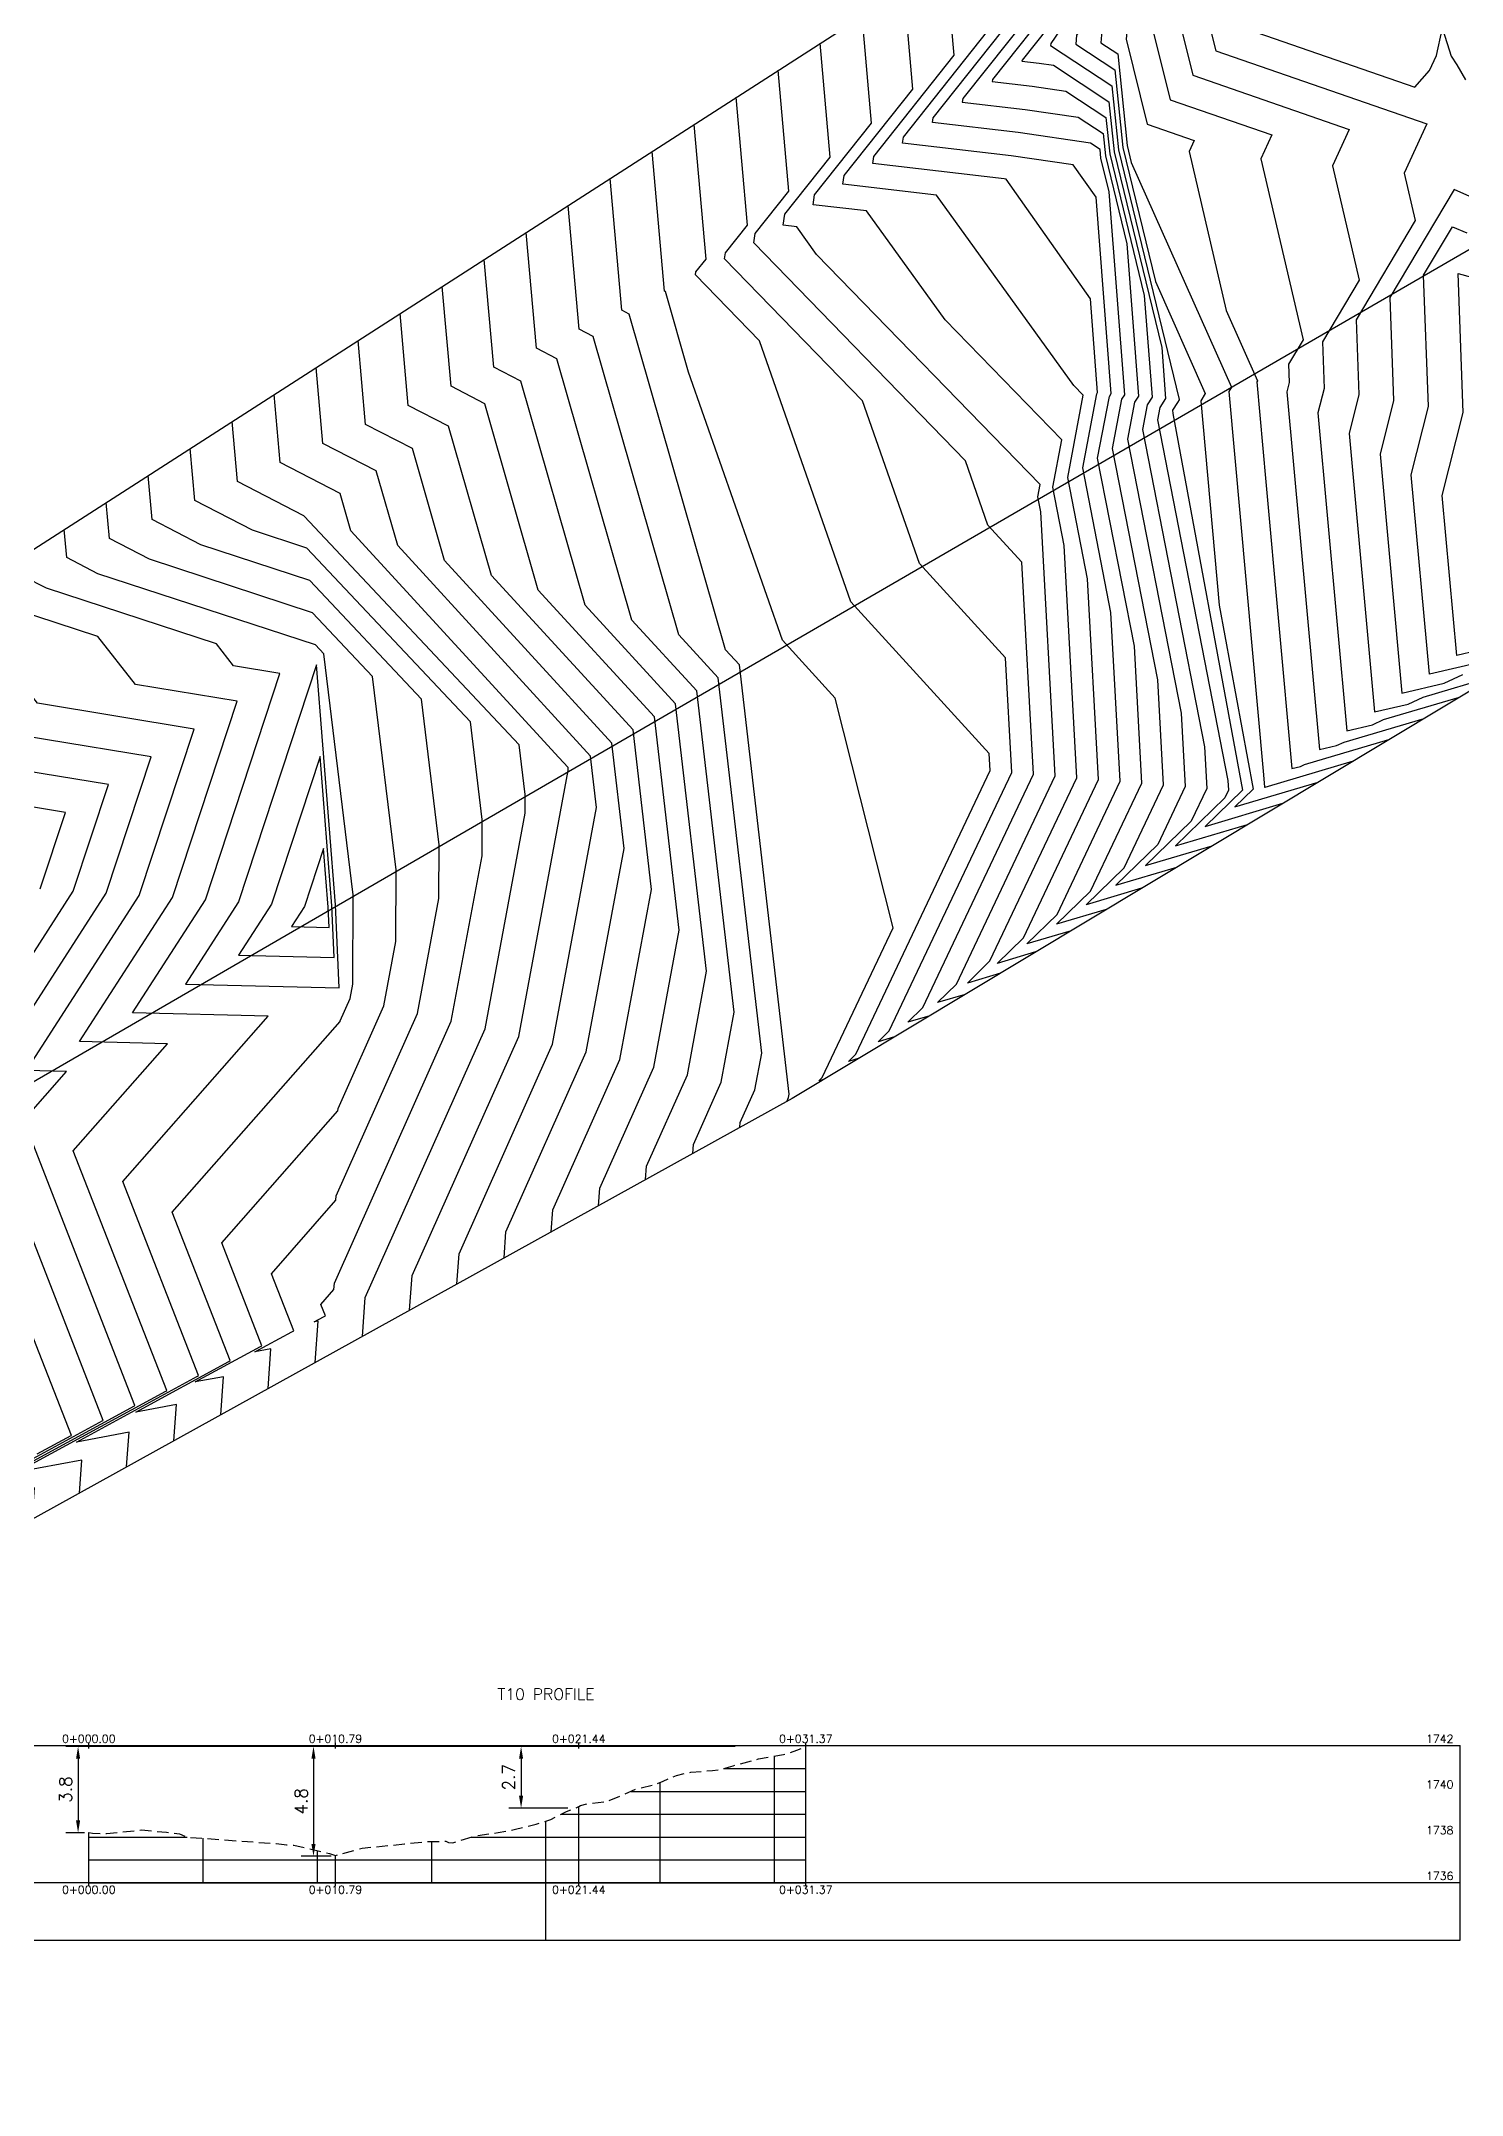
# Model space of a CAD drawing. Header units: metres. Extents: x 419533 to 423558, y 4805342 to 4807578.
# Drawn here: x 421717.9 to 421780, y 4806341.8 to 4806431.6 of the extents above; entities that cross this region are included whole.
import ezdxf

# ---------------------------------------------------------------- set-up
doc = ezdxf.new("R2010")
doc.units = ezdxf.units.M
doc.linetypes.add('DASHED', pattern=[0.75, 0.5, -0.25])
doc.linetypes.add('PHANTOM', pattern=[2.5, 1.25, -0.25, 0.25, -0.25, 0.25, -0.25])
for name, color, linetype in [('C-ROAD-PROF', 1, 'DASHED'), ('C-ROAD-PROF-GRID-GEOM', 5, 'Continuous'), ('C-ROAD-PROF-GRID-MAJR', 8, 'Continuous'), ('C-ROAD-PROF-GRID-MINR', 8, 'Continuous'), ('C-ROAD-PROF-TEXT', 11, 'Continuous'), ('C-ROAD-PROF-TICK', 7, 'Continuous'), ('C-ROAD-PROF-TITL', 11, 'Continuous'), ('C-ROAD-PROF-TTLB', 5, 'Continuous'), ('C-TINN-BNDY', 110, 'Continuous'), ('C-TOPO-MAJR', 9, 'Continuous'), ('C-TOPO-MINR', 8, 'Continuous'), ('LS', 7, 'Continuous')]:
    doc.layers.add(name, color=color, linetype=linetype)
doc.styles.get("Standard").update_dxf_attribs({"font": 'simplex.shx'})
doc.dimstyles.new('TFO75', dxfattribs={"dimscale": 3, "dimtxt": 0.18, "dimasz": 0.18, "dimexe": 0.18, "dimexo": 0.0625, "dimgap": 0.09, "dimtad": 1, "dimdec": 1, "dimzin": 0, "dimdsep": 46, "dimtxsty": 'Standard', "dimcen": 0.09, "dimse1": 1, "dimse2": 1, "dimclrd": 3, "dimclre": 3, "dimclrt": 1, "dimadec": 4, "dimazin": 0, "dimtfac": 1, "dimtdec": 1, "dimtmove": 0, "dimatfit": 3, "dimfxl": 1, "dimtolj": 1, "dimtzin": 0, "dimarcsym": 0})

# ---------------------------------------------------------------- blocks, each defined once
blk = doc.blocks.new('AN30 +0 +0')
at = {"linetype": 'PHANTOM', "flags": 128}
for points in [[(0, -11.382), (0, 11.382)], [(-11.382, 0), (11.382, 0)]]:
    blk.add_lwpolyline(points, dxfattribs=at)
at = {"flags": 128}
blk.add_lwpolyline([(-4.744, -4.744), (-4.744, 4.744), (4.744, 4.744), (4.744, -4.744)], close=True, dxfattribs=at)
at = {"layer": 'LS', "insert": (-3.273, -0.383), "char_height": 0.51577, "width": 9.13592, "attachment_point": 1}
blk.add_mtext('AN30\\PBase +0 Leg +0', dxfattribs=at)
blk = doc.blocks.new('tower_bases_layout_1')
at = {"color": 31, "lineweight": 30, "true_color": 0xffbd7a, "elevation": 1718.013}
blk.add_lwpolyline([(423449.834, 4807399.592), (423130.593, 4807500.114), (421950.92, 4806612.998), (421795.045, 4806430.988), (421305.015, 4806147.038), (421305.015, 4806147.038), (420630.083, 4805770.97), (419765.157, 4805549.54), (419617.356, 4805580.088)], dxfattribs=at)
at = {"rotation": 39.7566429}
blk.add_blockref('AN30 +0 +0', (421795.045, 4806430.992, 1838.947), dxfattribs=at)
blk = doc.blocks.new('*D48')
at = {"color": 3, "lineweight": -2, "transparency": 16777216}
for p, q in [((421748.248, 4806357.021), (421738.342, 4806357.021)), ((421738.882, 4806356.481), (421738.882, 4806354.862)), ((421740.926, 4806354.322), (421738.342, 4806354.322))]:
    blk.add_line(p, q, dxfattribs=at)
at = {"color": 3, "transparency": 16777216}
for points in [[(421738.792, 4806356.481), (421738.972, 4806356.481), (421738.882, 4806357.021)], [(421738.792, 4806354.862), (421738.972, 4806354.862), (421738.882, 4806354.322)]]:
    blk.add_solid(points, dxfattribs=at)
at = {"layer": 'Defpoints', "color": 0, "transparency": 16777216}
for p in [(421748.436, 4806357.021), (421738.882, 4806354.322), (421741.114, 4806354.322)]:
    blk.add_point(p, dxfattribs=at)
at = {"color": 1, "transparency": 16777216, "insert": (421738.342, 4806355.671), "char_height": 0.54, "attachment_point": 5, "rotation": 90}
blk.add_mtext('\\A1;2.7', dxfattribs=at)
blk = doc.blocks.new('*D49')
at = {"color": 3, "lineweight": -2, "transparency": 16777216}
for p, q in [((421748.248, 4806357.021), (421729.261, 4806357.021)), ((421729.801, 4806356.481), (421729.801, 4806352.757)), ((421730.572, 4806352.217), (421729.261, 4806352.217))]:
    blk.add_line(p, q, dxfattribs=at)
at = {"color": 3, "transparency": 16777216}
for points in [[(421729.711, 4806356.481), (421729.891, 4806356.481), (421729.801, 4806357.021)], [(421729.711, 4806352.757), (421729.891, 4806352.757), (421729.801, 4806352.217)]]:
    blk.add_solid(points, dxfattribs=at)
at = {"layer": 'Defpoints', "color": 0, "transparency": 16777216}
for p in [(421748.436, 4806357.021), (421729.801, 4806352.217), (421730.759, 4806352.217)]:
    blk.add_point(p, dxfattribs=at)
at = {"color": 1, "transparency": 16777216, "insert": (421729.261, 4806354.619), "char_height": 0.54, "attachment_point": 5, "rotation": 90}
blk.add_mtext('\\A1;4.8', dxfattribs=at)
blk = doc.blocks.new('*D50')
at = {"color": 3, "lineweight": -2, "transparency": 16777216}
for p, q in [((421748.248, 4806357.021), (421718.962, 4806357.021)), ((421719.502, 4806356.481), (421719.502, 4806353.781)), ((421719.783, 4806353.241), (421718.962, 4806353.241))]:
    blk.add_line(p, q, dxfattribs=at)
at = {"color": 3, "transparency": 16777216}
for points in [[(421719.412, 4806356.481), (421719.592, 4806356.481), (421719.502, 4806357.021)], [(421719.412, 4806353.781), (421719.592, 4806353.781), (421719.502, 4806353.241)]]:
    blk.add_solid(points, dxfattribs=at)
at = {"layer": 'Defpoints', "color": 0, "transparency": 16777216}
for p in [(421748.436, 4806357.021), (421719.502, 4806353.241), (421719.971, 4806353.241)]:
    blk.add_point(p, dxfattribs=at)
at = {"color": 1, "transparency": 16777216, "insert": (421718.962, 4806355.131), "char_height": 0.54, "attachment_point": 5, "rotation": 90}
blk.add_mtext('\\A1;3.8', dxfattribs=at)
blk = doc.blocks.new('leg_extensions_profiles_1')
at = {"layer": 'C-ROAD-PROF', "color": 1, "linetype": 'DASHED', "lineweight": -3, "flags": 128}
blk.add_lwpolyline([(421719.971, 4806353.255), (421720.133, 4806353.22), (421720.739, 4806353.206), (421722.276, 4806353.366), (421723.365, 4806353.268), (421723.945, 4806353.2), (421724.277, 4806353.051), (421728.172, 4806352.77), (421728.511, 4806352.734), (421728.614, 4806352.722), (421728.941, 4806352.698), (421730.505, 4806352.334), (421730.759, 4806352.254), (421731.412, 4806352.43), (421731.929, 4806352.568), (421733.779, 4806352.757), (421734.877, 4806352.868), (421735.291, 4806352.862), (421735.589, 4806352.871), (421735.71, 4806352.814), (421735.894, 4806352.803), (421736.867, 4806353.109), (421737.878, 4806353.251), (421738.637, 4806353.397), (421739.538, 4806353.624), (421740.178, 4806353.821), (421740.863, 4806354.173), (421741.287, 4806354.328), (421741.406, 4806354.398), (421741.483, 4806354.434), (421741.756, 4806354.511), (421742.672, 4806354.619), (421743.918, 4806355.157), (421744.743, 4806355.357), (421745.095, 4806355.499), (421745.325, 4806355.61), (421745.679, 4806355.749), (421746.311, 4806355.897), (421747.256, 4806355.963), (421747.515, 4806355.993), (421748.157, 4806356.173), (421749.196, 4806356.45), (421749.228, 4806356.46), (421749.274, 4806356.477), (421750.369, 4806356.667), (421750.944, 4806356.85), (421751.337, 4806357.03)], dxfattribs=at)
at = {"layer": 'C-ROAD-PROF-GRID-GEOM', "color": 5, "linetype": 'Continuous', "lineweight": -3}
for p, q in [((421751.337, 4806351.054), (421751.337, 4806357.03)), ((421741.406, 4806351.054), (421741.406, 4806354.398)), ((421719.971, 4806351.054), (421719.971, 4806353.255)), ((421730.759, 4806351.054), (421730.759, 4806352.254))]:
    blk.add_line(p, q, dxfattribs=at)
at = {"layer": 'C-ROAD-PROF-GRID-MAJR', "color": 8, "linetype": 'Continuous', "lineweight": -3}
for p, q in [((421743.681, 4806355.054), (421751.337, 4806355.054)), ((421739.971, 4806351.054), (421739.971, 4806353.757)), ((421719.971, 4806351.054), (421719.971, 4806353.255)), ((421719.971, 4806353.054), (421724.27, 4806353.054)), ((421736.694, 4806353.054), (421751.337, 4806353.054)), ((421719.971, 4806351.054), (421751.337, 4806351.054))]:
    blk.add_line(p, q, dxfattribs=at)
at = {"layer": 'C-ROAD-PROF-GRID-MINR', "color": 8, "linetype": 'Continuous', "lineweight": -3}
for p, q in [((421747.735, 4806356.054), (421751.337, 4806356.054)), ((421749.971, 4806351.054), (421749.971, 4806356.598)), ((421744.971, 4806351.054), (421744.971, 4806355.449)), ((421740.632, 4806354.054), (421751.337, 4806354.054)), ((421724.971, 4806351.054), (421724.971, 4806353.001)), ((421729.971, 4806351.054), (421729.971, 4806352.458)), ((421734.971, 4806351.054), (421734.971, 4806352.867)), ((421719.971, 4806352.054), (421751.337, 4806352.054))]:
    blk.add_line(p, q, dxfattribs=at)
at = {"layer": 'C-ROAD-PROF-TEXT', "color": 11, "linetype": 'Continuous', "lineweight": -3}
for p, q in [((421719.971, 4806356.929), (421719.971, 4806357.179)), ((421730.759, 4806356.929), (421730.759, 4806357.179)), ((421741.406, 4806356.929), (421741.406, 4806357.179)), ((421751.337, 4806356.929), (421751.337, 4806357.179)), ((421719.971, 4806350.929), (421719.971, 4806351.179)), ((421730.759, 4806350.929), (421730.759, 4806351.179)), ((421741.406, 4806350.929), (421741.406, 4806351.179)), ((421751.337, 4806350.929), (421751.337, 4806351.179))]:
    blk.add_line(p, q, dxfattribs=at)
at = {"layer": 'C-ROAD-PROF-TICK', "color": 7, "linetype": 'Continuous', "lineweight": -3}
blk.add_line((421739.971, 4806348.554), (421739.971, 4806351.054), dxfattribs=at)
at = {"layer": 'C-ROAD-PROF-TTLB', "color": 5, "linetype": 'Continuous', "lineweight": -3}
for p in [(421699.971, 4806357.054), (421779.971, 4806351.054)]:
    blk.add_line(p, (421779.971, 4806357.054), dxfattribs=at)
blk.add_3dface([(421699.971, 4806348.554), (421779.971, 4806348.554), (421779.971, 4806351.054), (421699.971, 4806351.054)], dxfattribs=at)
at = {"layer": 'C-TINN-BNDY', "color": 110, "linetype": 'Continuous', "lineweight": -3, "flags": 128}
for points in [[(421683.425, 4806388.824), (421712.397, 4806406.062), (421781.855, 4806450.719), (421828.567, 4806494.001), (421862.816, 4806545.203), (421884.356, 4806573.831), (421937.081, 4806642.772), (421963.05, 4806666.593), (422022.308, 4806679.621), (422070.081, 4806718.405), (422121.479, 4806758.599), (422172.398, 4806802.795), (422201.438, 4806820.081)], [(422235.258, 4806803.917), (422183.947, 4806768.389), (422107.165, 4806706.897), (422045.084, 4806663.831), (422020.725, 4806645.564), (422009.072, 4806636.707), (421999.692, 4806629.078), (421967.231, 4806595.583), (421935.551, 4806537.705), (421859.794, 4806483.771), (421831.912, 4806449.294), (421807.66, 4806419.57), (421750.74, 4806385.358), (421678.268, 4806345.243)]]:
    blk.add_lwpolyline(points, dxfattribs=at)
at = {"layer": 'C-TOPO-MAJR', "color": 9, "linetype": 'Continuous', "lineweight": -3, "flags": 128}
for points, elevation in [([(421777.676, 4806448.032), (421777.738, 4806447.336), (421775.785, 4806444.877), (421767.686, 4806433.315), (421767.634, 4806432.687), (421768.27, 4806430.104), (421775.112, 4806427.735), (421774.377, 4806426.133), (421775.543, 4806421.136), (421773.935, 4806418.437), (421774.009, 4806416.403), (421773.742, 4806415.343), (421775.01, 4806401.436), (421776.122, 4806401.695), (421776.617, 4806401.922), (421779.937, 4806402.907)], 1785), ([(421768.492, 4806442.127), (421768.689, 4806439.902), (421762.443, 4806432.039), (421762.056, 4806431.486), (421762.049, 4806431.408), (421764.726, 4806429.64), (421765.013, 4806426.847), (421767.673, 4806415.925), (421767.674, 4806415.911), (421767.593, 4806415.784), (421767.386, 4806415.454), (421767.398, 4806415.313), (421770.438, 4806398.843), (421768.806, 4806397.252), (421772.211, 4806398.263)], 1780), ([(421764.484, 4806393.619), (421762.305, 4806392.972), (421763.796, 4806394.425), (421766.036, 4806399.149), (421765.71, 4806405.136), (421764.105, 4806413.353), (421764.616, 4806416.052), (421764.699, 4806416.181), (421764.039, 4806424.763), (421763.034, 4806426.185), (421760.323, 4806426.58), (421755.571, 4806427.134), (421755.612, 4806427.395), (421759.641, 4806432.467), (421759.307, 4806436.222)], 1775), ([(421756.757, 4806388.975), (421755.803, 4806388.692), (421756.456, 4806389.328), (421761.3, 4806399.538), (421760.794, 4806408.803), (421759.307, 4806410.432), (421758.325, 4806413.236), (421749.061, 4806422.778), (421749.124, 4806423.184), (421750.593, 4806425.033), (421750.123, 4806430.317)], 1770), ([(421748.457, 4806384.094), (421748.472, 4806384.301), (421749.108, 4806385.727), (421749.408, 4806387.338), (421747.504, 4806403.747), (421745.78, 4806405.628), (421742.032, 4806418.679), (421741.42, 4806418.995), (421740.938, 4806424.412)], 1765), ([(421738.136, 4806378.381), (421738.218, 4806379.522), (421741.731, 4806387.396), (421743.386, 4806396.288), (421742.85, 4806400.9), (421735.532, 4806408.881), (421734.127, 4806413.776), (421732.081, 4806414.833), (421731.754, 4806418.507)], 1760), ([(421727.814, 4806372.668), (421727.94, 4806374.4), (421727.232, 4806374.27), (421728.857, 4806375.153), (421728.934, 4806375.197), (421727.96, 4806377.693), (421730.783, 4806380.904), (421730.799, 4806381.096), (421734.354, 4806389.065), (421735.29, 4806394.095), (421735.304, 4806396.453), (421734.525, 4806402.816), (421729.637, 4806408.011), (421724.877, 4806409.568), (421722.741, 4806410.671), (421722.57, 4806412.602)], 1755), ([(421717.493, 4806366.955), (421717.592, 4806368.326), (421714.594, 4806367.775), (421714.568, 4806367.781), (421714.586, 4806367.854), (421714.611, 4806368.188), (421716.067, 4806368.71), (421721.963, 4806371.915), (421721.99, 4806371.93), (421717.122, 4806384.403), (421719, 4806386.539), (421717.248, 4806386.58), (421722.181, 4806394.236), (421724.58, 4806401.511), (421717.725, 4806402.637), (421715.186, 4806405.887), (421713.609, 4806406.403), (421713.402, 4806406.51), (421713.385, 4806406.697)], 1750)]:
    blk.add_lwpolyline(points, dxfattribs=dict(at, elevation=elevation))
at = {"layer": 'C-TOPO-MAJR', "color": 9, "linetype": 'Continuous', "lineweight": -3, "elevation": 1755, "flags": 128}
blk.add_lwpolyline([(421730.441, 4806393.724), (421730.24, 4806396.291), (421729.403, 4806393.754), (421728.838, 4806392.877), (421730.481, 4806392.839), (421730.441, 4806393.724)], close=True, dxfattribs=at)
at = {"layer": 'C-TOPO-MINR', "color": 8, "linetype": 'Continuous', "lineweight": -3, "flags": 128}
for points, elevation in [([(421780.825, 4806404.423), (421778.617, 4806403.908), (421777.823, 4806412.624), (421778.577, 4806415.613), (421778.366, 4806421.355), (421779.63, 4806423.476), (421780.25, 4806423.203)], 1788), ([(421782.393, 4806405.332), (421779.82, 4806404.733), (421779.183, 4806411.717), (421780.099, 4806415.35), (421779.876, 4806421.437), (421782.901, 4806420.604)], 1789), ([(421781.121, 4806450.013), (421769.938, 4806434.046), (421769.909, 4806433.694), (421770.266, 4806432.246), (421777.982, 4806429.575), (421778.623, 4806430.316), (421778.93, 4806430.971), (421779.174, 4806432.102), (421779.18, 4806432.192), (421779.2, 4806432.104), (421779.208, 4806432.082), (421779.563, 4806430.936), (421779.815, 4806430.551), (421780.192, 4806429.9)], 1787), ([(421780.52, 4806424.747), (421779.704, 4806425.107), (421776.889, 4806420.382), (421777.054, 4806415.876), (421776.463, 4806413.53), (421777.415, 4806403.084), (421779.257, 4806403.513), (421780.078, 4806403.889)], 1787), ([(421779.513, 4806449.213), (421779.548, 4806448.823), (421778.453, 4806447.445), (421768.812, 4806433.68), (421768.771, 4806433.191), (421769.268, 4806431.175), (421778.507, 4806427.977), (421777.514, 4806425.813), (421777.996, 4806423.747), (421775.412, 4806419.41), (421775.532, 4806416.139), (421775.102, 4806414.437), (421776.212, 4806402.26), (421777.69, 4806402.604), (421778.347, 4806402.905), (421781.482, 4806403.836)], 1786), ([(421775.839, 4806446.851), (421775.928, 4806445.849), (421773.116, 4806442.31), (421766.56, 4806432.949), (421766.496, 4806432.184), (421767.272, 4806429.032), (421771.718, 4806427.493), (421771.24, 4806426.452), (421773.089, 4806418.525), (421772.458, 4806417.465), (421772.487, 4806416.666), (421772.382, 4806416.25), (421773.807, 4806400.611), (421774.554, 4806400.785), (421774.887, 4806400.938), (421778.392, 4806401.978)], 1784), ([(421774.002, 4806445.67), (421774.119, 4806444.362), (421770.448, 4806439.742), (421765.434, 4806432.583), (421765.359, 4806431.68), (421766.274, 4806427.961), (421768.323, 4806427.252), (421768.103, 4806426.772), (421769.725, 4806419.819), (421771.099, 4806416.738), (421771.069, 4806416.69), (421771.463, 4806412.314), (421772.605, 4806399.787), (421772.986, 4806399.876), (421773.156, 4806399.954), (421776.846, 4806401.049)], 1783), ([(421772.165, 4806444.489), (421772.309, 4806442.876), (421767.779, 4806437.174), (421764.308, 4806432.217), (421764.249, 4806431.516), (421764.983, 4806431.032), (421765.393, 4806427.032), (421765.574, 4806426.29), (421769.956, 4806416.462), (421769.841, 4806416.278), (421771.353, 4806399.503), (421771.402, 4806398.963), (421771.419, 4806398.967), (421771.426, 4806398.97), (421775.301, 4806400.121)], 1782), ([(421770.329, 4806443.308), (421770.499, 4806441.389), (421765.111, 4806434.606), (421763.182, 4806431.852), (421763.149, 4806431.462), (421764.855, 4806430.336), (421765.203, 4806426.939), (421766.629, 4806421.085), (421768.814, 4806416.186), (421768.613, 4806415.866), (421769.419, 4806406.931), (421770.903, 4806398.885), (421770.106, 4806398.108), (421773.756, 4806399.192)], 1781), ([(421766.655, 4806440.946), (421766.88, 4806438.415), (421760.801, 4806430.763), (421760.795, 4806430.722), (421761.544, 4806430.635), (421762.177, 4806430.543), (421764.598, 4806428.944), (421764.822, 4806426.755), (421766.908, 4806418.194), (421767.079, 4806415.965), (421766.823, 4806415.566), (421766.722, 4806415.033), (421769.803, 4806399.26), (421769.826, 4806398.837), (421769.668, 4806398.503), (421767.506, 4806396.396), (421770.665, 4806397.334)], 1779), ([(421764.818, 4806439.765), (421765.07, 4806436.928), (421759.504, 4806429.921), (421759.489, 4806429.825), (421761.239, 4806429.621), (421762.716, 4806429.406), (421764.469, 4806428.248), (421764.632, 4806426.663), (421766.142, 4806420.463), (421766.484, 4806416.019), (421766.271, 4806415.688), (421766.068, 4806414.613), (421768.78, 4806400.729), (421768.879, 4806398.915), (421768.2, 4806397.484), (421766.205, 4806395.54), (421769.12, 4806396.405)], 1778), ([(421762.981, 4806438.584), (421763.26, 4806435.441), (421758.206, 4806429.079), (421758.183, 4806428.928), (421760.934, 4806428.607), (421763.255, 4806428.269), (421764.341, 4806427.552), (421764.442, 4806426.571), (421765.377, 4806422.732), (421765.889, 4806416.073), (421765.72, 4806415.809), (421765.413, 4806414.193), (421767.756, 4806402.198), (421767.931, 4806398.993), (421766.732, 4806396.464), (421764.905, 4806394.684), (421767.575, 4806395.477)], 1777), ([(421766.029, 4806394.548), (421763.605, 4806393.828), (421765.264, 4806395.445), (421766.984, 4806399.071), (421766.733, 4806403.667), (421764.759, 4806413.773), (421765.168, 4806415.931), (421765.294, 4806416.127), (421764.611, 4806425.001), (421764.251, 4806426.479), (421764.212, 4806426.857), (421763.794, 4806427.133), (421760.628, 4806427.594), (421756.877, 4806428.031), (421756.909, 4806428.237), (421761.451, 4806433.954), (421761.144, 4806437.403)], 1776), ([(421762.939, 4806392.69), (421761.004, 4806392.116), (421762.328, 4806393.406), (421765.089, 4806399.227), (421764.686, 4806406.605), (421763.45, 4806412.932), (421764.064, 4806416.173), (421764.104, 4806416.235), (421763.789, 4806420.328), (421760.099, 4806425.555), (421760.017, 4806425.566), (421754.265, 4806426.236), (421754.314, 4806426.553), (421757.831, 4806430.98), (421757.47, 4806435.041)], 1774), ([(421761.393, 4806391.761), (421759.704, 4806391.26), (421760.86, 4806392.386), (421764.142, 4806399.305), (421763.663, 4806408.074), (421762.796, 4806412.512), (421763.478, 4806416.112), (421763.066, 4806416.536), (421757.048, 4806424.863), (421752.959, 4806425.339), (421753.017, 4806425.711), (421756.022, 4806429.493), (421755.634, 4806433.86)], 1773), ([(421759.848, 4806390.832), (421758.404, 4806390.404), (421759.392, 4806391.367), (421763.194, 4806399.382), (421762.639, 4806409.543), (421762.142, 4806412.092), (421762.533, 4806414.159), (421757.439, 4806419.403), (421753.994, 4806424.17), (421751.653, 4806424.442), (421751.719, 4806424.869), (421754.212, 4806428.006), (421753.797, 4806432.679)], 1772), ([(421758.303, 4806389.904), (421757.104, 4806389.548), (421757.924, 4806390.347), (421762.247, 4806399.46), (421761.616, 4806411.012), (421761.487, 4806411.672), (421761.589, 4806412.207), (421751.812, 4806422.269), (421750.939, 4806423.476), (421750.347, 4806423.545), (421750.422, 4806424.027), (421752.402, 4806426.519), (421751.96, 4806431.498)], 1771), ([(421755.212, 4806388.046), (421754.503, 4806387.835), (421754.988, 4806388.308), (421760.352, 4806399.616), (421760.079, 4806404.621), (421756.31, 4806408.753), (421753.817, 4806415.865), (421747.786, 4806422.078), (421747.827, 4806422.342), (421748.783, 4806423.546), (421748.286, 4806429.136)], 1769), ([(421753.667, 4806387.117), (421753.203, 4806386.979), (421753.52, 4806387.289), (421759.405, 4806399.694), (421759.364, 4806400.44), (421753.312, 4806407.074), (421749.31, 4806418.494), (421746.51, 4806421.377), (421746.53, 4806421.5), (421746.973, 4806422.059), (421746.449, 4806427.955)], 1768), ([(421752.122, 4806386.188), (421751.902, 4806386.123), (421752.052, 4806386.269), (421755.16, 4806392.821), (421752.62, 4806402.867), (421750.314, 4806405.396), (421746.204, 4806417.122), (421745.194, 4806420.64), (421745.156, 4806420.659), (421744.612, 4806426.774)], 1767), ([(421750.521, 4806385.237), (421750.523, 4806385.257), (421750.584, 4806385.393), (421750.612, 4806385.548), (421748.435, 4806404.317), (421747.829, 4806404.977), (421743.613, 4806419.659), (421743.288, 4806419.827), (421742.775, 4806425.593)], 1766), ([(421746.393, 4806382.952), (421746.421, 4806383.345), (421747.633, 4806386.061), (421748.203, 4806389.128), (421746.573, 4806403.178), (421743.73, 4806406.278), (421740.451, 4806417.698), (421739.552, 4806418.162), (421739.102, 4806423.231)], 1764), ([(421744.328, 4806381.809), (421744.37, 4806382.39), (421746.157, 4806386.395), (421746.999, 4806390.918), (421745.642, 4806402.609), (421741.681, 4806406.929), (421738.87, 4806416.718), (421737.684, 4806417.33), (421737.265, 4806422.05)], 1763), ([(421742.264, 4806380.666), (421742.32, 4806381.434), (421744.682, 4806386.729), (421745.795, 4806392.708), (421744.712, 4806402.039), (421739.631, 4806407.58), (421737.289, 4806415.737), (421735.816, 4806416.498), (421735.428, 4806420.869)], 1762), ([(421740.2, 4806379.524), (421740.269, 4806380.478), (421743.207, 4806387.062), (421744.59, 4806394.498), (421743.781, 4806401.47), (421737.582, 4806408.231), (421735.708, 4806414.757), (421733.948, 4806415.665), (421733.591, 4806419.688)], 1761), ([(421736.071, 4806377.239), (421736.168, 4806378.567), (421740.256, 4806387.73), (421742.181, 4806398.078), (421741.92, 4806400.331), (421733.483, 4806409.532), (421732.546, 4806412.796), (421730.213, 4806414.001), (421729.917, 4806417.326)], 1759), ([(421734.007, 4806376.096), (421734.117, 4806377.611), (421738.78, 4806388.064), (421740.946, 4806399.703), (421740.946, 4806399.738), (421740.935, 4806399.832), (421740.53, 4806400.262), (421731.434, 4806410.183), (421730.965, 4806411.815), (421728.345, 4806413.168), (421728.08, 4806416.145)], 1758), ([(421731.943, 4806374.953), (421732.066, 4806376.655), (421737.305, 4806388.397), (421739.061, 4806397.834), (421739.066, 4806398.643), (421738.798, 4806400.826), (421729.393, 4806410.823), (421729.384, 4806410.833), (421729.384, 4806410.835), (421726.477, 4806412.336), (421726.243, 4806414.964)], 1757), ([(421729.879, 4806373.811), (421730.009, 4806375.614), (421729.834, 4806375.582), (421730.236, 4806375.801), (421730.323, 4806375.85), (421730.128, 4806376.351), (421730.694, 4806376.995), (421730.717, 4806377.272), (421735.83, 4806388.731), (421737.176, 4806395.964), (421737.185, 4806397.548), (421736.662, 4806401.821), (421729.509, 4806409.423), (421727.131, 4806410.201), (421724.609, 4806411.504), (421724.407, 4806413.783)], 1756), ([(421725.75, 4806371.525), (421725.87, 4806373.185), (421724.63, 4806372.957), (421727.478, 4806374.505), (421727.545, 4806374.543), (421725.793, 4806379.035), (421730.872, 4806384.812), (421730.881, 4806384.921), (421732.879, 4806389.399), (421733.405, 4806392.225), (421733.423, 4806395.358), (421732.388, 4806403.81), (421729.764, 4806406.599), (421722.624, 4806408.935), (421720.873, 4806409.839), (421720.733, 4806411.421)], 1754), ([(421723.686, 4806370.383), (421723.801, 4806371.97), (421722.028, 4806371.644), (421726.1, 4806373.858), (421726.156, 4806373.89), (421723.625, 4806380.377), (421730.961, 4806388.721), (421730.963, 4806388.745), (421731.404, 4806389.733), (421731.52, 4806390.356), (421731.542, 4806394.263), (421730.252, 4806404.805), (421729.892, 4806405.188), (421720.37, 4806408.302), (421719.006, 4806409.007), (421718.896, 4806410.24)], 1753), ([(421721.622, 4806369.24), (421721.731, 4806370.755), (421719.426, 4806370.332), (421724.721, 4806373.21), (421724.768, 4806373.236), (421721.458, 4806381.719), (421727.823, 4806388.959), (421721.884, 4806389.099), (421725.07, 4806394.043), (421728.334, 4806403.941), (421726.304, 4806404.274), (421725.553, 4806405.237), (421718.117, 4806407.669), (421717.138, 4806408.174), (421717.059, 4806409.059)], 1752), ([(421719.557, 4806368.098), (421719.662, 4806369.541), (421716.824, 4806369.019), (421723.342, 4806372.562), (421723.379, 4806372.583), (421719.29, 4806383.061), (421723.412, 4806387.749), (421719.566, 4806387.84), (421723.626, 4806394.139), (421726.457, 4806402.726), (421722.015, 4806403.456), (421720.369, 4806405.562), (421715.863, 4806407.036), (421715.27, 4806407.342), (421715.222, 4806407.878)], 1751), ([(421716.89, 4806369.259), (421720.584, 4806371.267), (421720.601, 4806371.276), (421715.57, 4806384.167)], 1749), ([(421715.268, 4806385.846), (421720.737, 4806394.332), (421722.703, 4806400.297), (421713.435, 4806401.818)], 1749), ([(421717.848, 4806394.525), (421718.95, 4806397.867), (421713.754, 4806398.72)], 1747), ([(421717.712, 4806369.808), (421719.205, 4806370.619), (421719.212, 4806370.623), (421717.179, 4806375.832)], 1748), ([(421715.026, 4806387.808), (421719.292, 4806394.428), (421720.827, 4806399.082), (421713.592, 4806400.269)], 1748)]:
    blk.add_lwpolyline(points, dxfattribs=dict(at, elevation=elevation))
for points, elevation in [([(421730.759, 4806393.824), (421729.936, 4806404.324), (421726.515, 4806393.947), (421724.202, 4806390.358), (421730.923, 4806390.2), (421730.759, 4806393.824)], 1753), ([(421730.6, 4806393.774), (421730.088, 4806400.308), (421727.959, 4806393.851), (421726.52, 4806391.618), (421730.702, 4806391.519), (421730.6, 4806393.774)], 1754)]:
    blk.add_lwpolyline(points, close=True, dxfattribs=dict(at, elevation=elevation))
at = {"layer": 'C-ROAD-PROF-TEXT', "color": 11, "linetype": 'Continuous', "lineweight": -3, "char_height": 0.35}
for s, insert, attachment_point in [('0+000.00', (421719.971, 4806357.179), 8), ('0+010.79', (421730.759, 4806357.179), 8), ('0+021.44', (421741.406, 4806357.179), 8), ('0+031.37', (421751.337, 4806357.179), 8), ('{\\C256;1742}', (421778.471, 4806357.354), 4), ('{\\C256;1740}', (421778.471, 4806355.354), 4), ('{\\C256;1738}', (421778.471, 4806353.354), 4), ('{\\C256;1736}', (421778.471, 4806351.354), 4), ('0+000.00', (421719.971, 4806350.929), 2), ('0+010.79', (421730.759, 4806350.929), 2), ('0+021.44', (421741.406, 4806350.929), 2), ('0+031.37', (421751.337, 4806350.929), 2)]:
    blk.add_mtext(s, dxfattribs=dict(at, insert=insert, attachment_point=attachment_point))
at = {"layer": 'C-ROAD-PROF-TITL', "color": 11, "linetype": 'Continuous', "lineweight": -3, "insert": (421739.971, 4806359.054), "char_height": 0.5, "attachment_point": 8}
blk.add_mtext('T10 PROFILE', dxfattribs=at)
for base, p2, picture, middle in [((421719.502, 4806353.241), (421719.971, 4806353.241), '*D50', (421718.962, 4806355.131)), ((421729.801, 4806352.217), (421730.759, 4806352.217), '*D49', (421729.261, 4806354.619)), ((421738.882, 4806354.322), (421741.114, 4806354.322), '*D48', (421738.342, 4806355.671))]:
    dim = blk.add_linear_dim(base=base, p1=(421748.436, 4806357.021), p2=p2, angle=90, dimstyle='TFO75')
    dim.commit()
    dim.dimension.update_dxf_attribs({"geometry": picture, "text_midpoint": middle})

msp = doc.modelspace()

# ---------------------------------------------------------------- linework, layer by layer
at = {"layer": 'C-TOPO-MAJR', "color": 9, "linetype": 'Continuous', "lineweight": -3, "flags": 128}
for points, elevation in [([(421777.676, 4806448.032), (421777.738, 4806447.336), (421775.785, 4806444.877), (421767.686, 4806433.315), (421767.634, 4806432.687), (421768.27, 4806430.104), (421775.112, 4806427.735), (421774.377, 4806426.133), (421775.543, 4806421.136), (421773.935, 4806418.437), (421774.009, 4806416.403), (421773.742, 4806415.343), (421775.01, 4806401.436), (421776.122, 4806401.695), (421776.617, 4806401.922), (421779.937, 4806402.907)], 1785), ([(421768.492, 4806442.127), (421768.689, 4806439.902), (421762.443, 4806432.039), (421762.056, 4806431.486), (421762.049, 4806431.408), (421764.726, 4806429.64), (421765.013, 4806426.847), (421767.673, 4806415.925), (421767.674, 4806415.911), (421767.593, 4806415.784), (421767.386, 4806415.454), (421767.398, 4806415.313), (421770.438, 4806398.843), (421768.806, 4806397.252), (421772.211, 4806398.263)], 1780), ([(421764.484, 4806393.619), (421762.305, 4806392.972), (421763.796, 4806394.425), (421766.036, 4806399.149), (421765.71, 4806405.136), (421764.105, 4806413.353), (421764.616, 4806416.052), (421764.699, 4806416.181), (421764.039, 4806424.763), (421763.034, 4806426.185), (421760.323, 4806426.58), (421755.571, 4806427.134), (421755.612, 4806427.395), (421759.641, 4806432.467), (421759.307, 4806436.222)], 1775), ([(421756.757, 4806388.975), (421755.803, 4806388.692), (421756.456, 4806389.328), (421761.3, 4806399.538), (421760.794, 4806408.803), (421759.307, 4806410.432), (421758.325, 4806413.236), (421749.061, 4806422.778), (421749.124, 4806423.184), (421750.593, 4806425.033), (421750.123, 4806430.317)], 1770), ([(421748.457, 4806384.094), (421748.472, 4806384.301), (421749.108, 4806385.727), (421749.408, 4806387.338), (421747.504, 4806403.747), (421745.78, 4806405.628), (421742.032, 4806418.679), (421741.42, 4806418.995), (421740.938, 4806424.412)], 1765), ([(421738.136, 4806378.381), (421738.218, 4806379.522), (421741.731, 4806387.396), (421743.386, 4806396.288), (421742.85, 4806400.9), (421735.532, 4806408.881), (421734.127, 4806413.776), (421732.081, 4806414.833), (421731.754, 4806418.507)], 1760), ([(421727.814, 4806372.668), (421727.94, 4806374.4), (421727.232, 4806374.27), (421728.857, 4806375.153), (421728.934, 4806375.197), (421727.96, 4806377.693), (421730.783, 4806380.904), (421730.799, 4806381.096), (421734.354, 4806389.065), (421735.29, 4806394.095), (421735.304, 4806396.453), (421734.525, 4806402.816), (421729.637, 4806408.011), (421724.877, 4806409.568), (421722.741, 4806410.671), (421722.57, 4806412.602)], 1755), ([(421717.493, 4806366.955), (421717.592, 4806368.326), (421714.594, 4806367.775), (421714.568, 4806367.781), (421714.586, 4806367.854), (421714.611, 4806368.188), (421716.067, 4806368.71), (421721.963, 4806371.915), (421721.99, 4806371.93), (421717.122, 4806384.403), (421719, 4806386.539), (421717.248, 4806386.58), (421722.181, 4806394.236), (421724.58, 4806401.511), (421717.725, 4806402.637), (421715.186, 4806405.887), (421713.609, 4806406.403), (421713.402, 4806406.51), (421713.385, 4806406.697)], 1750)]:
    msp.add_lwpolyline(points, dxfattribs=dict(at, elevation=elevation))
at = {"layer": 'C-TOPO-MAJR', "color": 9, "linetype": 'Continuous', "lineweight": -3, "elevation": 1755, "flags": 128}
msp.add_lwpolyline([(421730.441, 4806393.724), (421730.24, 4806396.291), (421729.403, 4806393.754), (421728.838, 4806392.877), (421730.481, 4806392.839), (421730.441, 4806393.724)], close=True, dxfattribs=at)
at = {"layer": 'C-TOPO-MINR', "color": 8, "linetype": 'Continuous', "lineweight": -3, "flags": 128}
for points, elevation in [([(421781.121, 4806450.013), (421769.938, 4806434.046), (421769.909, 4806433.694), (421770.266, 4806432.246), (421777.982, 4806429.575), (421778.623, 4806430.316), (421778.93, 4806430.971), (421779.174, 4806432.102), (421779.18, 4806432.192), (421779.2, 4806432.104), (421779.208, 4806432.082), (421779.563, 4806430.936), (421779.815, 4806430.551), (421780.192, 4806429.9)], 1787), ([(421779.513, 4806449.213), (421779.548, 4806448.823), (421778.453, 4806447.445), (421768.812, 4806433.68), (421768.771, 4806433.191), (421769.268, 4806431.175), (421778.507, 4806427.977), (421777.514, 4806425.813), (421777.996, 4806423.747), (421775.412, 4806419.41), (421775.532, 4806416.139), (421775.102, 4806414.437), (421776.212, 4806402.26), (421777.69, 4806402.604), (421778.347, 4806402.905), (421781.482, 4806403.836)], 1786), ([(421775.839, 4806446.851), (421775.928, 4806445.849), (421773.116, 4806442.31), (421766.56, 4806432.949), (421766.496, 4806432.184), (421767.272, 4806429.032), (421771.718, 4806427.493), (421771.24, 4806426.452), (421773.089, 4806418.525), (421772.458, 4806417.465), (421772.487, 4806416.666), (421772.382, 4806416.25), (421773.807, 4806400.611), (421774.554, 4806400.785), (421774.887, 4806400.938), (421778.392, 4806401.978)], 1784), ([(421774.002, 4806445.67), (421774.119, 4806444.362), (421770.448, 4806439.742), (421765.434, 4806432.583), (421765.359, 4806431.68), (421766.274, 4806427.961), (421768.323, 4806427.252), (421768.103, 4806426.772), (421769.725, 4806419.819), (421771.099, 4806416.738), (421771.069, 4806416.69), (421771.463, 4806412.314), (421772.605, 4806399.787), (421772.986, 4806399.876), (421773.156, 4806399.954), (421776.846, 4806401.049)], 1783), ([(421772.165, 4806444.489), (421772.309, 4806442.876), (421767.779, 4806437.174), (421764.308, 4806432.217), (421764.249, 4806431.516), (421764.983, 4806431.032), (421765.393, 4806427.032), (421765.574, 4806426.29), (421769.956, 4806416.462), (421769.841, 4806416.278), (421771.353, 4806399.503), (421771.402, 4806398.963), (421771.419, 4806398.967), (421771.426, 4806398.97), (421775.301, 4806400.121)], 1782), ([(421770.329, 4806443.308), (421770.499, 4806441.389), (421765.111, 4806434.606), (421763.182, 4806431.852), (421763.149, 4806431.462), (421764.855, 4806430.336), (421765.203, 4806426.939), (421766.629, 4806421.085), (421768.814, 4806416.186), (421768.613, 4806415.866), (421769.419, 4806406.931), (421770.903, 4806398.885), (421770.106, 4806398.108), (421773.756, 4806399.192)], 1781), ([(421766.655, 4806440.946), (421766.88, 4806438.415), (421760.801, 4806430.763), (421760.795, 4806430.722), (421761.544, 4806430.635), (421762.177, 4806430.543), (421764.598, 4806428.944), (421764.822, 4806426.755), (421766.908, 4806418.194), (421767.079, 4806415.965), (421766.823, 4806415.566), (421766.722, 4806415.033), (421769.803, 4806399.26), (421769.826, 4806398.837), (421769.668, 4806398.503), (421767.506, 4806396.396), (421770.665, 4806397.334)], 1779), ([(421764.818, 4806439.765), (421765.07, 4806436.928), (421759.504, 4806429.921), (421759.489, 4806429.825), (421761.239, 4806429.621), (421762.716, 4806429.406), (421764.469, 4806428.248), (421764.632, 4806426.663), (421766.142, 4806420.463), (421766.484, 4806416.019), (421766.271, 4806415.688), (421766.068, 4806414.613), (421768.78, 4806400.729), (421768.879, 4806398.915), (421768.2, 4806397.484), (421766.205, 4806395.54), (421769.12, 4806396.405)], 1778), ([(421762.981, 4806438.584), (421763.26, 4806435.441), (421758.206, 4806429.079), (421758.183, 4806428.928), (421760.934, 4806428.607), (421763.255, 4806428.269), (421764.341, 4806427.552), (421764.442, 4806426.571), (421765.377, 4806422.732), (421765.889, 4806416.073), (421765.72, 4806415.809), (421765.413, 4806414.193), (421767.756, 4806402.198), (421767.931, 4806398.993), (421766.732, 4806396.464), (421764.905, 4806394.684), (421767.575, 4806395.477)], 1777), ([(421766.029, 4806394.548), (421763.605, 4806393.828), (421765.264, 4806395.445), (421766.984, 4806399.071), (421766.733, 4806403.667), (421764.759, 4806413.773), (421765.168, 4806415.931), (421765.294, 4806416.127), (421764.611, 4806425.001), (421764.251, 4806426.479), (421764.212, 4806426.857), (421763.794, 4806427.133), (421760.628, 4806427.594), (421756.877, 4806428.031), (421756.909, 4806428.237), (421761.451, 4806433.954), (421761.144, 4806437.403)], 1776), ([(421762.939, 4806392.69), (421761.004, 4806392.116), (421762.328, 4806393.406), (421765.089, 4806399.227), (421764.686, 4806406.605), (421763.45, 4806412.932), (421764.064, 4806416.173), (421764.104, 4806416.235), (421763.789, 4806420.328), (421760.099, 4806425.555), (421760.017, 4806425.566), (421754.265, 4806426.236), (421754.314, 4806426.553), (421757.831, 4806430.98), (421757.47, 4806435.041)], 1774), ([(421761.393, 4806391.761), (421759.704, 4806391.26), (421760.86, 4806392.386), (421764.142, 4806399.305), (421763.663, 4806408.074), (421762.796, 4806412.512), (421763.478, 4806416.112), (421763.066, 4806416.536), (421757.048, 4806424.863), (421752.959, 4806425.339), (421753.017, 4806425.711), (421756.022, 4806429.493), (421755.634, 4806433.86)], 1773), ([(421759.848, 4806390.832), (421758.404, 4806390.404), (421759.392, 4806391.367), (421763.194, 4806399.382), (421762.639, 4806409.543), (421762.142, 4806412.092), (421762.533, 4806414.159), (421757.439, 4806419.403), (421753.994, 4806424.17), (421751.653, 4806424.442), (421751.719, 4806424.869), (421754.212, 4806428.006), (421753.797, 4806432.679)], 1772), ([(421758.303, 4806389.904), (421757.104, 4806389.548), (421757.924, 4806390.347), (421762.247, 4806399.46), (421761.616, 4806411.012), (421761.487, 4806411.672), (421761.589, 4806412.207), (421751.812, 4806422.269), (421750.939, 4806423.476), (421750.347, 4806423.545), (421750.422, 4806424.027), (421752.402, 4806426.519), (421751.96, 4806431.498)], 1771), ([(421755.212, 4806388.046), (421754.503, 4806387.835), (421754.988, 4806388.308), (421760.352, 4806399.616), (421760.079, 4806404.621), (421756.31, 4806408.753), (421753.817, 4806415.865), (421747.786, 4806422.078), (421747.827, 4806422.342), (421748.783, 4806423.546), (421748.286, 4806429.136)], 1769), ([(421753.667, 4806387.117), (421753.203, 4806386.979), (421753.52, 4806387.289), (421759.405, 4806399.694), (421759.364, 4806400.44), (421753.312, 4806407.074), (421749.31, 4806418.494), (421746.51, 4806421.377), (421746.53, 4806421.5), (421746.973, 4806422.059), (421746.449, 4806427.955)], 1768), ([(421752.122, 4806386.188), (421751.902, 4806386.123), (421752.052, 4806386.269), (421755.16, 4806392.821), (421752.62, 4806402.867), (421750.314, 4806405.396), (421746.204, 4806417.122), (421745.194, 4806420.64), (421745.156, 4806420.659), (421744.612, 4806426.774)], 1767), ([(421750.521, 4806385.237), (421750.523, 4806385.257), (421750.584, 4806385.393), (421750.612, 4806385.548), (421748.435, 4806404.317), (421747.829, 4806404.977), (421743.613, 4806419.659), (421743.288, 4806419.827), (421742.775, 4806425.593)], 1766), ([(421780.52, 4806424.747), (421779.704, 4806425.107), (421776.889, 4806420.382), (421777.054, 4806415.876), (421776.463, 4806413.53), (421777.415, 4806403.084), (421779.257, 4806403.513), (421780.078, 4806403.889)], 1787), ([(421780.825, 4806404.423), (421778.617, 4806403.908), (421777.823, 4806412.624), (421778.577, 4806415.613), (421778.366, 4806421.355), (421779.63, 4806423.476), (421780.25, 4806423.203)], 1788), ([(421746.393, 4806382.952), (421746.421, 4806383.345), (421747.633, 4806386.061), (421748.203, 4806389.128), (421746.573, 4806403.178), (421743.73, 4806406.278), (421740.451, 4806417.698), (421739.552, 4806418.162), (421739.102, 4806423.231)], 1764), ([(421744.328, 4806381.809), (421744.37, 4806382.39), (421746.157, 4806386.395), (421746.999, 4806390.918), (421745.642, 4806402.609), (421741.681, 4806406.929), (421738.87, 4806416.718), (421737.684, 4806417.33), (421737.265, 4806422.05)], 1763), ([(421742.264, 4806380.666), (421742.32, 4806381.434), (421744.682, 4806386.729), (421745.795, 4806392.708), (421744.712, 4806402.039), (421739.631, 4806407.58), (421737.289, 4806415.737), (421735.816, 4806416.498), (421735.428, 4806420.869)], 1762), ([(421782.393, 4806405.332), (421779.82, 4806404.733), (421779.183, 4806411.717), (421780.099, 4806415.35), (421779.876, 4806421.437), (421782.901, 4806420.604)], 1789), ([(421740.2, 4806379.524), (421740.269, 4806380.478), (421743.207, 4806387.062), (421744.59, 4806394.498), (421743.781, 4806401.47), (421737.582, 4806408.231), (421735.708, 4806414.757), (421733.948, 4806415.665), (421733.591, 4806419.688)], 1761), ([(421736.071, 4806377.239), (421736.168, 4806378.567), (421740.256, 4806387.73), (421742.181, 4806398.078), (421741.92, 4806400.331), (421733.483, 4806409.532), (421732.546, 4806412.796), (421730.213, 4806414.001), (421729.917, 4806417.326)], 1759), ([(421734.007, 4806376.096), (421734.117, 4806377.611), (421738.78, 4806388.064), (421740.946, 4806399.703), (421740.946, 4806399.738), (421740.935, 4806399.832), (421740.53, 4806400.262), (421731.434, 4806410.183), (421730.965, 4806411.815), (421728.345, 4806413.168), (421728.08, 4806416.145)], 1758), ([(421731.943, 4806374.953), (421732.066, 4806376.655), (421737.305, 4806388.397), (421739.061, 4806397.834), (421739.066, 4806398.643), (421738.798, 4806400.826), (421729.393, 4806410.823), (421729.384, 4806410.833), (421729.384, 4806410.835), (421726.477, 4806412.336), (421726.243, 4806414.964)], 1757), ([(421729.879, 4806373.811), (421730.009, 4806375.614), (421729.834, 4806375.582), (421730.236, 4806375.801), (421730.323, 4806375.85), (421730.128, 4806376.351), (421730.694, 4806376.995), (421730.717, 4806377.272), (421735.83, 4806388.731), (421737.176, 4806395.964), (421737.185, 4806397.548), (421736.662, 4806401.821), (421729.509, 4806409.423), (421727.131, 4806410.201), (421724.609, 4806411.504), (421724.407, 4806413.783)], 1756), ([(421725.75, 4806371.525), (421725.87, 4806373.185), (421724.63, 4806372.957), (421727.478, 4806374.505), (421727.545, 4806374.543), (421725.793, 4806379.035), (421730.872, 4806384.812), (421730.881, 4806384.921), (421732.879, 4806389.399), (421733.405, 4806392.225), (421733.423, 4806395.358), (421732.388, 4806403.81), (421729.764, 4806406.599), (421722.624, 4806408.935), (421720.873, 4806409.839), (421720.733, 4806411.421)], 1754), ([(421723.686, 4806370.383), (421723.801, 4806371.97), (421722.028, 4806371.644), (421726.1, 4806373.858), (421726.156, 4806373.89), (421723.625, 4806380.377), (421730.961, 4806388.721), (421730.963, 4806388.745), (421731.404, 4806389.733), (421731.52, 4806390.356), (421731.542, 4806394.263), (421730.252, 4806404.805), (421729.892, 4806405.188), (421720.37, 4806408.302), (421719.006, 4806409.007), (421718.896, 4806410.24)], 1753), ([(421721.622, 4806369.24), (421721.731, 4806370.755), (421719.426, 4806370.332), (421724.721, 4806373.21), (421724.768, 4806373.236), (421721.458, 4806381.719), (421727.823, 4806388.959), (421721.884, 4806389.099), (421725.07, 4806394.043), (421728.334, 4806403.941), (421726.304, 4806404.274), (421725.553, 4806405.237), (421718.117, 4806407.669), (421717.138, 4806408.174), (421717.059, 4806409.059)], 1752), ([(421719.557, 4806368.098), (421719.662, 4806369.541), (421716.824, 4806369.019), (421723.342, 4806372.562), (421723.379, 4806372.583), (421719.29, 4806383.061), (421723.412, 4806387.749), (421719.566, 4806387.84), (421723.626, 4806394.139), (421726.457, 4806402.726), (421722.015, 4806403.456), (421720.369, 4806405.562), (421715.863, 4806407.036), (421715.27, 4806407.342), (421715.222, 4806407.878)], 1751), ([(421715.268, 4806385.846), (421720.737, 4806394.332), (421722.703, 4806400.297), (421713.435, 4806401.818)], 1749), ([(421715.026, 4806387.808), (421719.292, 4806394.428), (421720.827, 4806399.082), (421713.592, 4806400.269)], 1748), ([(421717.848, 4806394.525), (421718.95, 4806397.867), (421713.754, 4806398.72)], 1747), ([(421716.89, 4806369.259), (421720.584, 4806371.267), (421720.601, 4806371.276), (421715.57, 4806384.167)], 1749), ([(421717.712, 4806369.808), (421719.205, 4806370.619), (421719.212, 4806370.623), (421717.179, 4806375.832)], 1748)]:
    msp.add_lwpolyline(points, dxfattribs=dict(at, elevation=elevation))
for points, elevation in [([(421730.759, 4806393.824), (421729.936, 4806404.324), (421726.515, 4806393.947), (421724.202, 4806390.358), (421730.923, 4806390.2), (421730.759, 4806393.824)], 1753), ([(421730.6, 4806393.774), (421730.088, 4806400.308), (421727.959, 4806393.851), (421726.52, 4806391.618), (421730.702, 4806391.519), (421730.6, 4806393.774)], 1754)]:
    msp.add_lwpolyline(points, close=True, dxfattribs=dict(at, elevation=elevation))

# ---------------------------------------------------------------- block references
for name in ['leg_extensions_profiles_1', 'tower_bases_layout_1']:
    msp.add_blockref(name, (0, 0))

doc.saveas('drawing.dxf')
